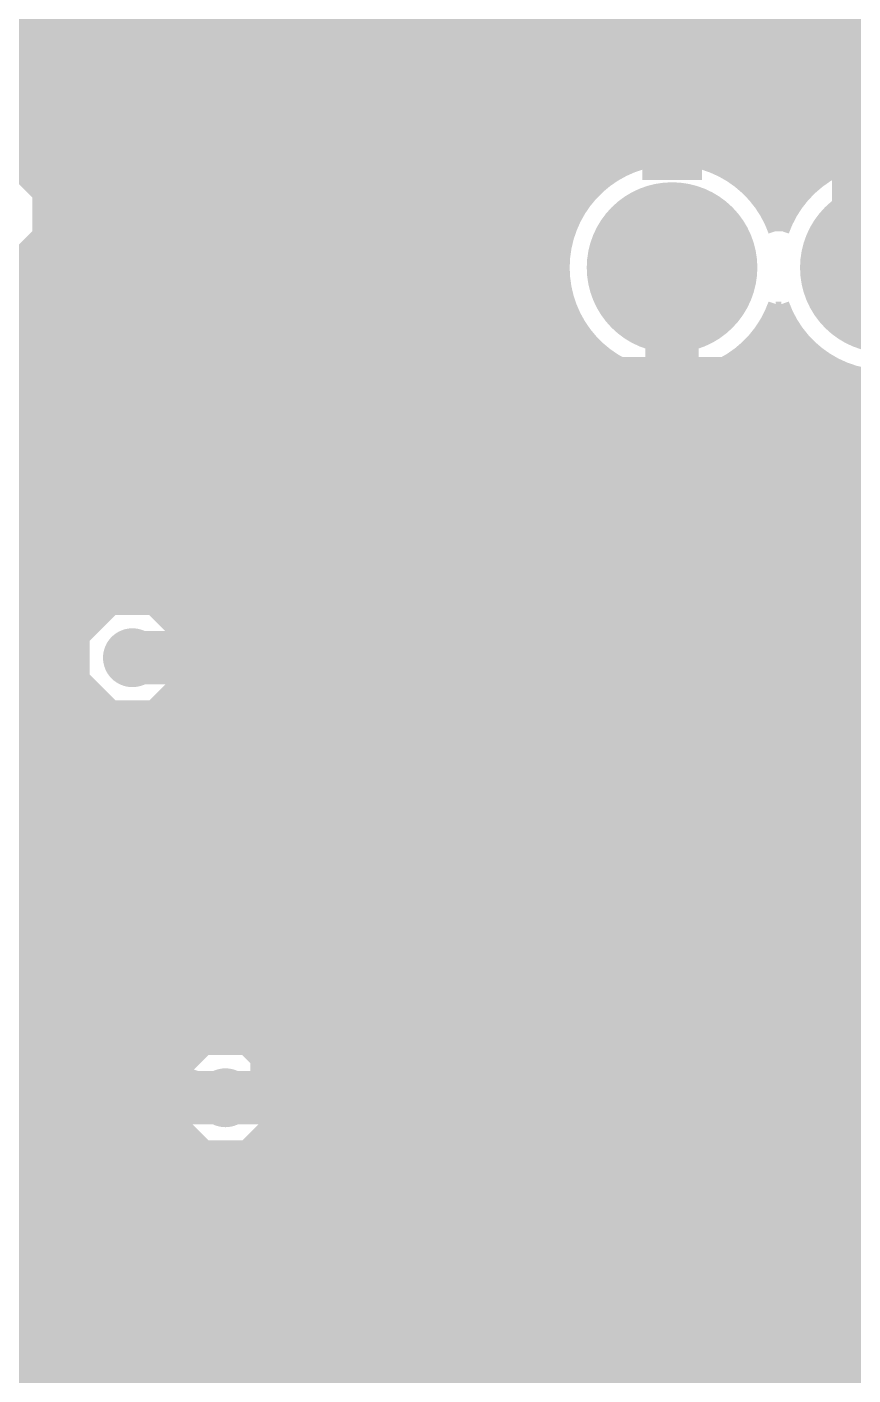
# Model space of a CAD drawing. Extents: x -5 to 208, y -5 to 206.
# Drawn here: x 51.37 to 61.21, y 42.05 to 58.11 of the extents above; entities that cross this region are included whole.
import ezdxf

# ---------------------------------------------------------------- set-up
doc = ezdxf.new("R2010")
doc.units = 0
doc.header["$MEASUREMENT"] = 0
doc.layers.get('0').update_dxf_attribs({"linetype": 'CONTINUOUS'})
for name, color, linetype in [('22-301-0_BOT', 7, 'CONTINUOUS'), ('22-301-0_DRD', 7, 'CONTINUOUS'), ('22-301-0_IN1', 1, 'CONTINUOUS'), ('22-301-0_IN2', 4, 'CONTINUOUS'), ('22-301-0_SMB', 3, 'CONTINUOUS'), ('22-301-0_SMT', 5, 'CONTINUOUS'), ('22-301-0_SST', 10, 'CONTINUOUS'), ('22-301-0_TOP', 14, 'CONTINUOUS'), ('THRUHOLE_TAP', 11, 'CONTINUOUS')]:
    doc.layers.add(name, color=color, linetype=linetype)

# ---------------------------------------------------------------- blocks, each defined once
blk = doc.blocks.new('ROUND_2')
at = {"const_width": 1.016}
blk.add_lwpolyline([(-0.508, 0, 1), (0.508, 0, 1)], format="xyb", close=True, dxfattribs=at)
blk = doc.blocks.new('ROUND_66')
at = {"const_width": 0.35052}
blk.add_lwpolyline([(-0.17526, 0, 1), (0.17526, 0, 1)], format="xyb", close=True, dxfattribs=at)
blk = doc.blocks.new('ROUND_69')
at = {"const_width": 0.35052}
blk.add_lwpolyline([(-0.17526, 0, 1), (0.17526, 0, 1)], format="xyb", close=True, dxfattribs=at)
blk = doc.blocks.new('RECTANGLE_4')
blk.add_solid([(0.63627, 0.51308), (0.63627, -0.51308), (-0.63627, 0.51308), (-0.63627, -0.51308)])
blk = doc.blocks.new('RECTANGLE_10')
blk.add_solid([(0.9017, 0.508), (0.9017, -0.508), (-0.9017, 0.508), (-0.9017, -0.508)])
blk = doc.blocks.new('SQUARE_17')
blk.add_solid([(0.99949, 0.99949), (0.99949, -0.99949), (-0.99949, 0.99949), (-0.99949, -0.99949)])
blk = doc.blocks.new('RECTANGLE_18')
blk.add_solid([(0.25019, 0.40005), (0.25019, -0.40005), (-0.25019, 0.40005), (-0.25019, -0.40005)])
blk = doc.blocks.new('RECTANGLE_19')
blk.add_solid([(1.3716, 1.0795), (1.3716, -1.0795), (-1.3716, 1.0795), (-1.3716, -1.0795)])
blk = doc.blocks.new('ROUND_74')
at = {"const_width": 0.10033}
blk.add_lwpolyline([(-0.050164, 0, 1), (0.050164, 0, 1)], format="xyb", close=True, dxfattribs=at)
blk = doc.blocks.new('ROUND_80')
at = {"const_width": 0.54991}
blk.add_lwpolyline([(-0.274954, 0, 1), (0.274954, 0, 1)], format="xyb", close=True, dxfattribs=at)

msp = doc.modelspace()

# ---------------------------------------------------------------- linework, layer by layer
at = {"layer": '22-301-0_BOT', "const_width": 0.254}
for points in [[(50.96002, 58.29554, 0.4142136), (51.59502, 57.66054)], [(51.78552, 55.88, 0.4142136), (50.927, 56.73852)], [(59.055, 56.769, 0.4142136), (57.531, 55.245)], [(60.325, 56.08574, 0.2516254), (59.055, 56.76807)], [(61.595, 56.769, 0.2516257), (60.32422, 56.08625)], [(50.927, 55.02148, 0.4142136), (51.78552, 55.88)], [(57.531, 55.245, 0.4142136), (59.055, 53.721)], [(59.055, 53.721, 0.251256), (60.3246, 54.40198)], [(60.325, 54.40172, 0.2512561), (61.595, 53.72053)], [(52.6288, 51.45532, 0.4142136), (51.77028, 50.5968)], [(52.85994, 51.4223, 0.0683584), (52.6288, 51.45405)], [(51.77028, 50.5968, 0.1114032), (51.85344, 50.22819)], [(53.73624, 44.49826, 0.2329482), (54.41696, 44.831)], [(54.41696, 44.831, 0.0997357), (54.737, 44.76652)], [(56.41848, 44.704, 0.4142136), (57.277, 43.84548)], [(57.277, 43.84548, 0.4142136), (58.13552, 44.704)], [(58.19648, 44.704, 0.4142136), (59.055, 43.84548)], [(58.19648, 44.704, 0.4142136), (59.055, 43.84548)], [(59.055, 43.84548, 0.4142136), (59.91352, 44.704)], [(59.055, 43.84548, 0.4142136), (59.91352, 44.704)], [(53.5051, 44.52874, 0.0683584), (53.73624, 44.49699)]]:
    msp.add_lwpolyline(points, format="xyb", dxfattribs=at)
at = {"layer": '22-301-0_BOT'}
for points, const_width in [([(51.308, 57.72912), (51.308, 56.64708)], 0.254), ([(75.3491, 57.658), (41.66362, 57.658)], 0.254), ([(51.5366, 57.66308), (51.5366, 56.48198)], 0.254), ([(71.59498, 57.66054), (51.59502, 57.66054)], 0.254), ([(51.7652, 57.66054), (51.7652, 56.06034)], 0.254), ([(51.9938, 57.66054), (51.9938, 51.17338)], 0.254), ([(52.2224, 57.66054), (52.2224, 51.35118)], 0.254), ([(52.451, 57.66054), (52.451, 51.435)], 0.254), ([(52.6796, 57.66054), (52.6796, 51.45278)], 0.254), ([(52.9082, 57.66054), (52.9082, 51.4223)], 0.254), ([(53.1368, 57.66054), (53.1368, 51.4223)], 0.254), ([(53.3654, 57.66054), (53.3654, 51.4223)], 0.254), ([(53.594, 57.66054), (53.594, 51.4223)], 0.254), ([(53.8226, 57.66054), (53.8226, 51.4223)], 0.254), ([(54.0512, 57.66054), (54.0512, 51.4223)], 0.254), ([(54.2798, 57.66054), (54.2798, 51.4223)], 0.254), ([(54.5084, 57.66054), (54.5084, 51.4223)], 0.254), ([(54.737, 57.66054), (54.737, 51.4223)], 0.254), ([(54.9656, 57.66054), (54.9656, 51.4223)], 0.254), ([(55.1942, 57.66054), (55.1942, 51.4223)], 0.254), ([(55.4228, 57.66054), (55.4228, 51.4223)], 0.254), ([(55.6514, 57.66054), (55.6514, 51.4223)], 0.254), ([(55.88, 57.66054), (55.88, 51.4223)], 0.254), ([(56.1086, 57.66054), (56.1086, 51.4223)], 0.254), ([(56.3372, 57.66054), (56.3372, 51.4223)], 0.254), ([(56.5658, 57.66054), (56.5658, 51.4223)], 0.254), ([(56.7944, 57.66054), (56.7944, 51.4223)], 0.254), ([(57.023, 57.66054), (57.023, 51.4223)], 0.254), ([(57.2516, 57.66054), (57.2516, 51.4223)], 0.254), ([(57.4802, 57.66054), (57.4802, 51.4223)], 0.254), ([(57.7088, 57.66054), (57.7088, 55.95874)], 0.254), ([(57.9374, 57.66054), (57.9374, 56.28132)], 0.254), ([(58.166, 57.66054), (58.166, 56.48198)], 0.254), ([(58.3946, 57.66054), (58.3946, 56.61914)], 0.254), ([(58.6232, 57.66054), (58.6232, 56.7055)], 0.254), ([(58.8518, 57.66054), (58.8518, 56.75376)], 0.254), ([(59.0804, 57.66054), (59.0804, 56.769)], 0.254), ([(59.309, 57.66054), (59.309, 56.74614)], 0.254), ([(59.5376, 57.66054), (59.5376, 56.69026)], 0.254), ([(59.7662, 57.66054), (59.7662, 56.5912)], 0.254), ([(59.9948, 57.66054), (59.9948, 56.44388)], 0.254), ([(60.2234, 57.66054), (60.2234, 56.2229)], 0.254), ([(60.452, 57.66054), (60.452, 56.25338)], 0.254), ([(60.6806, 57.66054), (60.6806, 56.4642)], 0.254), ([(60.9092, 57.66054), (60.9092, 56.60644)], 0.254), ([(61.1378, 57.66054), (61.1378, 56.69788)], 0.254), ([(95.631, 57.4294), (43.0911, 57.4294)], 0.254), ([(95.631, 57.2008), (43.28668, 57.2008)], 0.254), ([(95.631, 56.9722), (43.37812, 56.9722)], 0.254), ([(58.77814, 56.7436), (43.40098, 56.7436)], 0.254), ([(61.31814, 56.7436), (59.33186, 56.7436)], 0.254), ([(58.21172, 56.515), (51.50358, 56.515)], 0.254), ([(60.75172, 56.515), (59.89574, 56.515)], 0.254), ([(57.94248, 56.2864), (51.68138, 56.2864)], 0.254), ([(60.48248, 56.2864), (60.16752, 56.2864)], 0.254), ([(57.76468, 56.0578), (51.7652, 56.0578)], 0.254), ([(57.64784, 55.8292), (51.78298, 55.8292)], 0.254), ([(51.7652, 55.69712), (51.7652, 50.2285)], 0.254), ([(57.57164, 55.6006), (51.73726, 55.6006)], 0.254), ([(57.53608, 55.372), (51.61788, 55.372)], 0.254), ([(57.53354, 55.1434), (51.36642, 55.1434)], 0.254), ([(51.5366, 55.27548), (51.5366, 50.2285)], 0.254), ([(51.308, 55.11038), (51.308, 50.2285)], 0.254), ([(57.56656, 54.9148), (24.14524, 54.9148)], 0.254), ([(57.63768, 54.6862), (23.93696, 54.6862)], 0.254), ([(57.7088, 54.53126), (57.7088, 51.4223)], 0.254), ([(57.74944, 54.4576), (23.6093, 54.4576)], 0.254), ([(57.91962, 54.229), (-3.556, 54.229)], 0.254), ([(57.9374, 54.20868), (57.9374, 51.4223)], 0.254), ([(60.45962, 54.229), (60.19038, 54.229)], 0.254), ([(60.2234, 54.2671), (60.2234, 51.4223)], 0.254), ([(60.452, 54.23662), (60.452, 51.4223)], 0.254), ([(58.17616, 54.0004), (-3.556, 54.0004)], 0.254), ([(58.166, 54.00548), (58.166, 51.4223)], 0.254), ([(60.71616, 54.0004), (59.93384, 54.0004)], 0.254), ([(59.9948, 54.04358), (59.9948, 51.4223)], 0.254), ([(60.6806, 54.0258), (60.6806, 51.4223)], 0.254), ([(58.3946, 53.87086), (58.3946, 51.4223)], 0.254), ([(59.7662, 53.89626), (59.7662, 51.4223)], 0.254), ([(60.9092, 53.88356), (60.9092, 51.4223)], 0.254), ([(58.66384, 53.7718), (-3.556, 53.7718)], 0.254), ([(58.6232, 53.78196), (58.6232, 51.4223)], 0.254), ([(58.8518, 53.7337), (58.8518, 51.4223)], 0.254), ([(59.0804, 53.721), (59.0804, 51.4223)], 0.254), ([(59.309, 53.74132), (59.309, 51.4223)], 0.254), ([(61.20384, 53.7718), (59.44362, 53.7718)], 0.254), ([(59.5376, 53.79974), (59.5376, 51.4223)], 0.254), ([(61.1378, 53.78958), (61.1378, 51.4223)], 0.254), ([(95.631, 53.5432), (5.46862, 53.5432)], 0.254), ([(95.631, 53.3146), (5.95884, 53.3146)], 0.254), ([(95.631, 53.086), (6.21538, 53.086)], 0.254), ([(95.631, 52.8574), (6.38556, 52.8574)], 0.254), ([(95.631, 52.6288), (6.49732, 52.6288)], 0.254), ([(95.631, 52.4002), (44.42206, 52.4002)], 0.254), ([(95.631, 52.1716), (44.65066, 52.1716)], 0.254), ([(95.631, 51.943), (44.75988, 51.943)], 0.254), ([(95.631, 51.7144), (44.79798, 51.7144)], 0.254), ([(82.66938, 51.4858), (44.77512, 51.4858)], 0.254), ([(82.59318, 51.4223), (52.85994, 51.4223)], 0.254), ([(52.08016, 51.2572), (44.68368, 51.2572)], 0.254), ([(51.88712, 51.0286), (44.4881, 51.0286)], 0.254), ([(83.185, 50.8), (82.9818, 50.5968), (52.6288, 50.5968)], 0.635), ([(51.79568, 50.8), (5.92074, 50.8)], 0.254), ([(51.77028, 50.5714), (5.35686, 50.5714)], 0.254), ([(51.80838, 50.3428), (-3.556, 50.3428)], 0.254), ([(51.8541, 50.2285), (50.14214, 50.2285)], 0.254), ([(64.65316, 49.7713), (55.66156, 49.7713)], 0.254), ([(55.66156, 49.7713), (56.60136, 48.8315)], 0.254), ([(55.88, 49.7713), (55.88, 49.55286)], 0.254), ([(56.1086, 49.7713), (56.1086, 49.32426)], 0.254), ([(56.3372, 49.7713), (56.3372, 49.09566)], 0.254), ([(56.5658, 49.7713), (56.5658, 48.86706)], 0.254), ([(56.7944, 49.7713), (56.7944, 48.8315)], 0.254), ([(57.023, 49.7713), (57.023, 48.8315)], 0.254), ([(57.2516, 49.7713), (57.2516, 48.8315)], 0.254), ([(57.4802, 49.7713), (57.4802, 48.8315)], 0.254), ([(57.7088, 49.7713), (57.7088, 48.8315)], 0.254), ([(57.9374, 49.7713), (57.9374, 48.8315)], 0.254), ([(58.166, 49.7713), (58.166, 48.8315)], 0.254), ([(58.3946, 49.7713), (58.3946, 48.8315)], 0.254), ([(58.6232, 49.7713), (58.6232, 48.8315)], 0.254), ([(58.8518, 49.7713), (58.8518, 48.8315)], 0.254), ([(59.0804, 49.7713), (59.0804, 48.8315)], 0.254), ([(59.309, 49.7713), (59.309, 48.8315)], 0.254), ([(59.5376, 49.7713), (59.5376, 48.8315)], 0.254), ([(59.7662, 49.7713), (59.7662, 48.8315)], 0.254), ([(59.9948, 49.7713), (59.9948, 48.8315)], 0.254), ([(60.2234, 49.7713), (60.2234, 48.8315)], 0.254), ([(60.452, 49.7713), (60.452, 48.8315)], 0.254), ([(60.6806, 49.7713), (60.6806, 48.8315)], 0.254), ([(60.9092, 49.7713), (60.9092, 48.8315)], 0.254), ([(61.1378, 49.7713), (61.1378, 48.8315)], 0.254), ([(49.911, 49.403), (54.864, 49.403), (56.261, 48.006), (63.754, 48.006)], 0.635), ([(64.64808, 49.657), (55.77586, 49.657)], 0.254), ([(64.68618, 49.4284), (56.00446, 49.4284)], 0.254), ([(64.79794, 49.1998), (56.23306, 49.1998)], 0.254), ([(22.86, 48.895), (25.527, 48.895), (31.6992, 42.7228), (65.0748, 42.7228)], 0.635), ([(65.02654, 48.9712), (56.46166, 48.9712)], 0.254), ([(63.52032, 48.8315), (56.60136, 48.8315)], 0.254), ([(47.3964, 48.006), (54.356, 48.006), (55.626, 46.736), (71.882, 46.736)], 0.635), ([(82.296, 45.085), (70.3326, 45.085), (63.5, 45.085), (62.992, 45.593), (54.737, 45.593), (53.721, 46.609), (30.734, 46.609), (30.353, 46.99)], 0.635), ([(46.33976, 45.35424), (53.73624, 45.35424)], 0.635), ([(54.2798, 44.6913), (54.2798, 37.05606)], 0.254), ([(54.5084, 44.80052), (54.5084, 36.7411)], 0.254), ([(56.42102, 44.7675), (54.737, 44.7675)], 0.254), ([(54.737, 44.7675), (54.737, 34.798)], 0.254), ([(54.9656, 44.7675), (54.9656, 34.798)], 0.254), ([(55.1942, 44.7675), (55.1942, 34.798)], 0.254), ([(55.4228, 44.7675), (55.4228, 34.798)], 0.254), ([(55.6514, 44.7675), (55.6514, 34.798)], 0.254), ([(55.88, 44.7675), (55.88, 34.798)], 0.254), ([(56.1086, 44.7675), (56.1086, 34.798)], 0.254), ([(56.3372, 44.7675), (56.3372, 34.798)], 0.254), ([(56.42102, 44.7675), (56.41867, 44.704)], 0.254), ([(58.19902, 44.7675), (58.13298, 44.7675)], 0.254), ([(58.13552, 44.704), (58.13317, 44.76751)], 0.254), ([(58.166, 44.7675), (58.166, 34.798)], 0.254), ([(58.19902, 44.7675), (58.19667, 44.704)], 0.254), ([(58.19902, 44.7675), (58.19667, 44.704)], 0.254), ([(61.37402, 44.7675), (59.91098, 44.7675)], 0.254), ([(59.91352, 44.704), (59.91117, 44.76751)], 0.254), ([(59.91352, 44.704), (59.91117, 44.76751)], 0.254), ([(59.9948, 44.7675), (59.9948, 34.798)], 0.254), ([(60.2234, 44.7675), (60.2234, 34.798)], 0.254), ([(60.452, 44.7675), (60.452, 34.798)], 0.254), ([(60.6806, 44.7675), (60.6806, 34.798)], 0.254), ([(60.9092, 44.7675), (60.9092, 34.798)], 0.254), ([(61.1378, 44.7675), (61.1378, 34.798)], 0.254), ([(53.5051, 44.52874), (50.2285, 44.52874)], 0.254), ([(51.308, 44.52874), (51.308, 34.798)], 0.254), ([(51.5366, 44.52874), (51.5366, 34.798)], 0.254), ([(51.7652, 44.52874), (51.7652, 34.798)], 0.254), ([(51.9938, 44.52874), (51.9938, 34.798)], 0.254), ([(52.2224, 44.52874), (52.2224, 34.798)], 0.254), ([(52.451, 44.52874), (52.451, 34.798)], 0.254), ([(52.6796, 44.52874), (52.6796, 37.3761)], 0.254), ([(52.9082, 44.52874), (52.9082, 37.57168)], 0.254), ([(53.1368, 44.52874), (53.1368, 37.66312)], 0.254), ([(53.3654, 44.52874), (53.3654, 37.68598)], 0.254), ([(54.0512, 44.55668), (54.0512, 37.31006)], 0.254), ([(56.42356, 44.6278), (54.1909, 44.6278)], 0.254), ([(58.20156, 44.6278), (58.13044, 44.6278)], 0.254), ([(61.37656, 44.6278), (59.90844, 44.6278)], 0.254), ([(56.47436, 44.3992), (50.34788, 44.3992)], 0.254), ([(53.594, 44.50842), (53.594, 37.64788)], 0.254), ([(53.8226, 44.5008), (53.8226, 37.53866)], 0.254), ([(58.25236, 44.3992), (58.0771, 44.3992)], 0.254), ([(61.42736, 44.3992), (59.8551, 44.3992)], 0.254), ([(56.5658, 44.22394), (56.5658, 34.798)], 0.254), ([(59.7662, 44.22394), (59.7662, 34.798)], 0.254), ([(56.6039, 44.1706), (50.46726, 44.1706)], 0.254), ([(57.9374, 44.15536), (57.9374, 34.798)], 0.254), ([(58.3819, 44.1706), (57.94756, 44.1706)], 0.254), ([(58.3946, 44.15536), (58.3946, 34.798)], 0.254), ([(61.5569, 44.1706), (59.72556, 44.1706)], 0.254), ([(56.8833, 43.942), (50.51298, 43.942)], 0.254), ([(56.7944, 43.99534), (56.7944, 34.798)], 0.254), ([(57.023, 43.88358), (57.023, 34.798)], 0.254), ([(58.6613, 43.942), (57.6707, 43.942)], 0.254), ([(57.7088, 43.96232), (57.7088, 34.798)], 0.254), ([(58.6232, 43.96232), (58.6232, 34.798)], 0.254), ([(59.309, 43.88358), (59.309, 34.798)], 0.254), ([(61.8363, 43.942), (59.4487, 43.942)], 0.254), ([(59.5376, 43.99534), (59.5376, 34.798)], 0.254), ([(57.2516, 43.84548), (57.2516, 34.798)], 0.254), ([(57.4802, 43.87088), (57.4802, 34.798)], 0.254), ([(58.8518, 43.87088), (58.8518, 34.798)], 0.254), ([(59.0804, 43.84548), (59.0804, 34.798)], 0.254), ([(72.97674, 43.7134), (50.4952, 43.7134)], 0.254), ([(72.93102, 43.4848), (50.41138, 43.4848)], 0.254), ([(72.9488, 43.2562), (50.23358, 43.2562)], 0.254), ([(73.03008, 43.0276), (-3.556, 43.0276)], 0.254), ([(73.21042, 42.799), (-3.556, 42.799)], 0.254), ([(95.631, 42.5704), (-3.556, 42.5704)], 0.254), ([(95.631, 42.3418), (-3.556, 42.3418)], 0.254), ([(64.28994, 42.1132), (-3.556, 42.1132)], 0.254)]:
    msp.add_lwpolyline(points, dxfattribs=dict(at, const_width=const_width))
at = {"layer": '22-301-0_DRD', "const_width": 0.254}
for points in [[(51.562, 56.134), (51.181, 56.515)], [(51.562, 55.626), (51.562, 56.134)], [(58.42, 55.88), (58.42, 54.61)], [(59.69, 55.88), (58.42, 55.88)], [(59.69, 55.88), (58.42, 54.61)], [(59.69, 54.61), (58.42, 55.88)], [(59.69, 54.61), (59.69, 55.88)], [(60.96, 55.88), (60.96, 54.61)], [(62.23, 55.88), (60.96, 55.88)], [(62.23, 55.88), (60.96, 54.61)], [(62.23, 54.61), (60.96, 55.88)], [(51.181, 55.245), (51.562, 55.626)], [(58.42, 54.61), (59.69, 54.61)], [(60.96, 54.61), (62.23, 54.61)], [(52.3748, 51.2318), (51.9938, 50.8508)], [(52.8828, 51.2318), (52.3748, 51.2318)], [(53.2638, 50.8508), (52.8828, 51.2318)], [(51.9938, 50.8508), (51.9938, 50.3428)], [(53.2638, 50.3428), (53.2638, 50.8508)], [(51.9938, 50.3428), (52.3748, 49.9618)], [(52.8828, 49.9618), (53.2638, 50.3428)], [(52.3748, 49.9618), (52.8828, 49.9618)], [(53.48224, 45.98924), (53.10124, 45.60824)], [(53.99024, 45.98924), (53.48224, 45.98924)], [(54.37124, 45.60824), (53.99024, 45.98924)], [(53.10124, 45.60824), (53.10124, 45.10024)], [(54.37124, 45.10024), (54.37124, 45.60824)], [(57.023, 45.339), (56.642, 44.958)], [(57.023, 45.339), (56.642, 44.958)], [(57.531, 45.339), (57.023, 45.339)], [(57.531, 45.339), (57.023, 45.339)], [(57.912, 44.958), (57.531, 45.339)], [(57.912, 44.958), (57.531, 45.339)], [(58.801, 45.339), (58.42, 44.958)], [(58.801, 45.339), (58.42, 44.958)], [(59.309, 45.339), (58.801, 45.339)], [(59.309, 45.339), (58.801, 45.339)], [(59.69, 44.958), (59.309, 45.339)], [(59.69, 44.958), (59.309, 45.339)], [(53.10124, 45.10024), (53.48224, 44.71924)], [(53.99024, 44.71924), (54.37124, 45.10024)], [(56.642, 44.958), (56.642, 44.45)], [(56.642, 44.958), (56.642, 44.45)], [(57.912, 44.45), (57.912, 44.958)], [(57.912, 44.45), (57.912, 44.958)], [(58.42, 44.958), (58.42, 44.45)], [(58.42, 44.958), (58.42, 44.45)], [(59.69, 44.45), (59.69, 44.958)], [(59.69, 44.45), (59.69, 44.958)], [(53.48224, 44.71924), (53.99024, 44.71924)], [(56.642, 44.45), (57.023, 44.069)], [(56.642, 44.45), (57.023, 44.069)], [(57.531, 44.069), (57.912, 44.45)], [(57.531, 44.069), (57.912, 44.45)], [(58.42, 44.45), (58.801, 44.069)], [(58.42, 44.45), (58.801, 44.069)], [(59.309, 44.069), (59.69, 44.45)], [(59.309, 44.069), (59.69, 44.45)], [(57.023, 44.069), (57.531, 44.069)], [(57.023, 44.069), (57.531, 44.069)], [(58.801, 44.069), (59.309, 44.069)], [(58.801, 44.069), (59.309, 44.069)]]:
    msp.add_lwpolyline(points, dxfattribs=at)
at = {"layer": '22-301-0_IN1', "const_width": 0.254}
for points in [[(51.7398, 111.8108), (51.7398, 42.672)], [(55.626, 111.8108), (55.626, 42.672)], [(55.8546, 111.8108), (55.8546, 42.672)], [(56.0832, 111.8108), (56.0832, 42.672)], [(56.3118, 97.282), (56.3118, 42.672)], [(56.5404, 97.02292), (56.5404, 42.672)], [(56.769, 96.8883), (56.769, 42.672)], [(56.9976, 96.82226), (56.9976, 42.672)], [(57.2262, 96.8121), (57.2262, 42.672)], [(51.9684, 83.41614), (51.9684, 50.75682)], [(52.197, 82.96148), (52.197, 51.12258)], [(52.4256, 82.72018), (52.4256, 51.2445)], [(52.6542, 82.56524), (52.6542, 51.27498)], [(52.8828, 82.46364), (52.8828, 51.22672)], [(53.1114, 82.40776), (53.1114, 51.07432)], [(53.34, 82.38998), (53.34, 45.90542)], [(53.5686, 82.40776), (53.5686, 46.0121)], [(51.5112, 74.32294), (51.5112, 56.22798)], [(51.2826, 74.06132), (51.2826, 56.45912)], [(59.5122, 72.31888), (59.5122, 56.50992)], [(59.7408, 72.10298), (59.7408, 56.40324)], [(59.9694, 71.93026), (59.9694, 56.23306)], [(60.198, 71.78802), (60.198, 55.9562)], [(60.4266, 71.67372), (60.4266, 55.91302)], [(60.6552, 71.58228), (60.6552, 56.20766)], [(60.8838, 71.5137), (60.8838, 56.388)], [(61.1124, 71.46544), (61.1124, 56.5023)], [(57.4548, 60.79236), (57.4548, 42.672)], [(59.2836, 60.49772), (59.2836, 56.57088)], [(53.7972, 60.4139), (53.7972, 46.03242)], [(55.3974, 60.3758), (55.3974, 42.672)], [(57.6834, 60.31484), (57.6834, 42.672)], [(54.0258, 60.1726), (54.0258, 45.96892)], [(55.1688, 60.15482), (55.1688, 42.672)], [(57.912, 60.1218), (57.912, 55.9562)], [(59.055, 60.21324), (59.055, 56.5912)], [(54.2544, 60.0456), (54.2544, 45.7962)], [(54.483, 59.98718), (54.483, 42.672)], [(54.7116, 59.98464), (54.7116, 42.672)], [(54.9402, 60.03798), (54.9402, 42.672)], [(58.1406, 60.0202), (58.1406, 56.23306)], [(58.3692, 59.9821), (58.3692, 56.40324)], [(58.5978, 59.99734), (58.5978, 56.50992)], [(58.8264, 60.06846), (58.8264, 56.57088)], [(93.599, 58.0898), (32.004, 58.0898)], [(93.599, 57.8612), (32.004, 57.8612)], [(93.599, 57.6326), (32.004, 57.6326)], [(93.599, 57.404), (32.004, 57.404)], [(93.599, 57.1754), (32.004, 57.1754)], [(93.599, 56.9468), (32.004, 56.9468)], [(93.599, 56.7182), (32.004, 56.7182)], [(58.54192, 56.4896), (51.22672, 56.4896)], [(61.08192, 56.4896), (59.56808, 56.4896)], [(58.17108, 56.261), (51.49088, 56.261)], [(60.71108, 56.261), (59.93892, 56.261)], [(57.9628, 56.0324), (51.58994, 56.0324)], [(60.5028, 56.0324), (60.1472, 56.0324)], [(57.83072, 55.8038), (51.60264, 55.8038)], [(60.37072, 55.8038), (60.27928, 55.8038)], [(51.5112, 55.53202), (51.5112, 42.672)], [(57.74944, 55.5752), (51.53406, 55.5752)], [(51.2826, 55.30088), (51.2826, 42.672)], [(57.71134, 55.3466), (51.34864, 55.3466)], [(57.71388, 55.118), (32.004, 55.118)], [(57.75706, 54.8894), (32.004, 54.8894)], [(57.84088, 54.6608), (32.004, 54.6608)], [(60.38088, 54.6608), (60.26658, 54.6608)], [(57.912, 54.5338), (57.912, 42.672)], [(60.198, 54.5338), (60.198, 42.672)], [(60.4266, 54.57698), (60.4266, 42.672)], [(57.98058, 54.4322), (32.004, 54.4322)], [(60.52058, 54.4322), (60.12688, 54.4322)], [(58.20156, 54.2036), (32.004, 54.2036)], [(58.1406, 54.25694), (58.1406, 42.672)], [(60.74156, 54.2036), (59.90844, 54.2036)], [(59.9694, 54.25694), (59.9694, 42.672)], [(60.6552, 54.2798), (60.6552, 42.672)], [(58.3692, 54.08676), (58.3692, 42.672)], [(59.7408, 54.08676), (59.7408, 42.672)], [(60.8838, 54.102), (60.8838, 42.672)], [(58.60796, 53.975), (32.004, 53.975)], [(58.5978, 53.97754), (58.5978, 42.672)], [(58.8264, 53.91912), (58.8264, 42.672)], [(59.055, 53.8988), (59.055, 42.672)], [(59.2836, 53.91912), (59.2836, 42.672)], [(61.14796, 53.975), (59.50204, 53.975)], [(59.5122, 53.97754), (59.5122, 42.672)], [(61.1124, 53.9877), (61.1124, 42.672)], [(93.599, 53.7464), (32.004, 53.7464)], [(93.599, 53.5178), (32.004, 53.5178)], [(93.599, 53.2892), (32.004, 53.2892)], [(93.599, 53.0606), (32.004, 53.0606)], [(93.599, 52.832), (32.004, 52.832)], [(93.599, 52.6034), (32.004, 52.6034)], [(93.599, 52.3748), (32.004, 52.3748)], [(93.599, 52.1462), (32.004, 52.1462)], [(93.599, 51.9176), (32.004, 51.9176)], [(93.599, 51.689), (32.004, 51.689)], [(83.02244, 51.4604), (32.004, 51.4604)], [(52.38496, 51.2318), (32.004, 51.2318)], [(82.65922, 51.2318), (52.8701, 51.2318)], [(52.0827, 51.0032), (32.004, 51.0032)], [(82.53476, 51.0032), (53.17236, 51.0032)], [(51.97094, 50.7746), (32.004, 50.7746)], [(82.50428, 50.7746), (53.28412, 50.7746)], [(51.95062, 50.546), (32.004, 50.546)], [(82.55508, 50.546), (53.30698, 50.546)], [(52.00904, 50.3174), (32.004, 50.3174)], [(51.9684, 50.43424), (51.9684, 42.672)], [(81.28254, 50.3174), (53.24856, 50.3174)], [(52.17668, 50.0888), (32.004, 50.0888)], [(52.197, 50.07102), (52.197, 42.672)], [(81.02092, 50.0888), (53.08092, 50.0888)], [(53.1114, 50.11674), (53.1114, 45.62094)], [(67.03568, 49.8602), (50.41392, 49.8602)], [(52.4256, 49.94656), (52.4256, 42.672)], [(52.6542, 49.91608), (52.6542, 42.672)], [(52.8828, 49.96688), (52.8828, 42.672)], [(66.89852, 49.6316), (50.55108, 49.6316)], [(66.85788, 49.403), (50.59172, 49.403)], [(66.89852, 49.1744), (50.55108, 49.1744)], [(67.03568, 48.9458), (50.41392, 48.9458)], [(70.50532, 48.7172), (32.004, 48.7172)], [(63.27394, 48.4886), (47.87392, 48.4886)], [(63.12408, 48.26), (48.02632, 48.26)], [(63.07328, 48.0314), (48.07458, 48.0314)], [(63.10376, 47.8028), (48.0441, 47.8028)], [(63.22822, 47.5742), (47.92218, 47.5742)], [(63.59144, 47.3456), (47.55642, 47.3456)], [(71.31812, 47.117), (32.004, 47.117)], [(71.21906, 46.8884), (32.004, 46.8884)], [(71.20636, 46.6598), (32.004, 46.6598)], [(71.27494, 46.4312), (32.004, 46.4312)], [(71.46036, 46.2026), (32.004, 46.2026)], [(53.4543, 45.974), (46.61916, 45.974)], [(77.09408, 45.974), (54.01818, 45.974)], [(53.17998, 45.7454), (46.89602, 45.7454)], [(70.06336, 45.7454), (54.2925, 45.7454)], [(53.07584, 45.5168), (46.99762, 45.5168)], [(69.7611, 45.5168), (54.39664, 45.5168)], [(53.0606, 45.2882), (47.0154, 45.2882)], [(69.64934, 45.2882), (54.41442, 45.2882)], [(53.1241, 45.0596), (46.9519, 45.0596)], [(53.1114, 45.08754), (53.1114, 42.672)], [(69.62902, 45.0596), (54.34838, 45.0596)], [(54.2544, 44.91228), (54.2544, 42.672)], [(53.30444, 44.831), (46.77156, 44.831)], [(53.34, 44.80306), (53.34, 42.672)], [(53.5686, 44.69638), (53.5686, 42.672)], [(54.0258, 44.73956), (54.0258, 42.672)], [(69.68744, 44.831), (54.17058, 44.831)], [(69.85508, 44.6024), (32.004, 44.6024)], [(53.7972, 44.6786), (53.7972, 42.672)], [(93.599, 44.3738), (32.004, 44.3738)], [(93.599, 44.1452), (32.004, 44.1452)], [(93.599, 43.9166), (32.004, 43.9166)], [(93.599, 43.688), (32.004, 43.688)], [(93.599, 43.4594), (32.004, 43.4594)], [(64.62268, 43.2308), (32.004, 43.2308)], [(64.45504, 43.0022), (32.004, 43.0022)], [(64.39662, 42.7736), (32.004, 42.7736)], [(64.39662, 42.672), (32.004, 42.672)]]:
    msp.add_lwpolyline(points, dxfattribs=at)
for points in [[(59.055, 56.5912, 0.4142136), (57.7088, 55.245)], [(60.325, 55.69204, 0.3182175), (59.055, 56.5912)], [(61.595, 56.5912, 0.3182174), (60.325, 55.69204)], [(51.60772, 55.88, 0.4142136), (50.927, 56.56072)], [(50.927, 55.19928, 0.4142136), (51.60772, 55.88)], [(57.7088, 55.245, 0.4142136), (59.055, 53.8988)], [(59.055, 53.8988, 0.3182174), (60.325, 54.79796)], [(60.325, 54.79796, 0.3182175), (61.595, 53.8988)], [(52.6288, 51.27752, 0.4142136), (51.94808, 50.5968)], [(53.30952, 50.5968, 0.4142136), (52.6288, 51.27752)], [(51.94808, 50.5968, 0.4142136), (52.6288, 49.91608)], [(52.6288, 49.91608, 0.4142136), (53.30952, 50.5968)], [(53.73624, 46.03496, 0.4142136), (53.05552, 45.35424)], [(54.41696, 45.35424, 0.4142136), (53.73624, 46.03496)], [(53.05806, 45.35424, 0.4142136), (53.73624, 44.67606)], [(53.73624, 44.67606, 0.4142136), (54.41442, 45.35424)]]:
    msp.add_lwpolyline(points, format="xyb", dxfattribs=at)
at = {"layer": '22-301-0_IN2', "const_width": 0.254}
for points in [[(51.7398, 112.141), (51.7398, 42.799)], [(55.626, 112.141), (55.626, 42.799)], [(55.8546, 112.141), (55.8546, 42.799)], [(56.0832, 112.141), (56.0832, 42.799)], [(56.3118, 97.282), (56.3118, 42.799)], [(56.5404, 97.02292), (56.5404, 42.799)], [(56.769, 96.8883), (56.769, 42.799)], [(56.9976, 96.82226), (56.9976, 42.799)], [(57.2262, 96.8121), (57.2262, 42.799)], [(51.9684, 83.41614), (51.9684, 50.75682)], [(52.197, 82.96148), (52.197, 51.12258)], [(52.4256, 82.72018), (52.4256, 51.2445)], [(52.6542, 82.56524), (52.6542, 51.27498)], [(52.8828, 82.46364), (52.8828, 51.22672)], [(53.1114, 82.40776), (53.1114, 51.07432)], [(53.34, 82.38998), (53.34, 45.90542)], [(53.5686, 82.40776), (53.5686, 46.0121)], [(51.5112, 74.32294), (51.5112, 56.22798)], [(51.2826, 74.06132), (51.2826, 56.45912)], [(59.5122, 72.31888), (59.5122, 56.50992)], [(59.7408, 72.10298), (59.7408, 56.40324)], [(59.9694, 71.93026), (59.9694, 56.23306)], [(60.198, 71.78802), (60.198, 55.9562)], [(60.4266, 71.67372), (60.4266, 55.91302)], [(60.6552, 71.58228), (60.6552, 56.20766)], [(60.8838, 71.5137), (60.8838, 56.388)], [(61.1124, 71.46544), (61.1124, 56.5023)], [(57.4548, 60.79236), (57.4548, 42.799)], [(59.2836, 60.49772), (59.2836, 56.57088)], [(53.7972, 60.4139), (53.7972, 46.03242)], [(55.3974, 60.3758), (55.3974, 42.799)], [(57.6834, 60.31484), (57.6834, 42.799)], [(54.0258, 60.1726), (54.0258, 45.96892)], [(55.1688, 60.15482), (55.1688, 42.799)], [(57.912, 60.1218), (57.912, 55.9562)], [(59.055, 60.21324), (59.055, 56.5912)], [(54.2544, 60.0456), (54.2544, 45.7962)], [(54.483, 59.98718), (54.483, 42.799)], [(54.7116, 59.98464), (54.7116, 42.799)], [(54.9402, 60.03798), (54.9402, 42.799)], [(58.1406, 60.0202), (58.1406, 56.23306)], [(58.3692, 59.9821), (58.3692, 56.40324)], [(58.5978, 59.99734), (58.5978, 56.50992)], [(58.8264, 60.06846), (58.8264, 56.57088)], [(93.599, 58.1406), (32.004, 58.1406)], [(93.599, 57.912), (32.004, 57.912)], [(93.599, 57.6834), (32.004, 57.6834)], [(93.599, 57.4548), (32.004, 57.4548)], [(93.599, 57.2262), (32.004, 57.2262)], [(93.599, 56.9976), (32.004, 56.9976)], [(93.599, 56.769), (32.004, 56.769)], [(58.68924, 56.5404), (51.08702, 56.5404)], [(61.22924, 56.5404), (59.42076, 56.5404)], [(58.23458, 56.3118), (51.45278, 56.3118)], [(60.77458, 56.3118), (59.87542, 56.3118)], [(58.0009, 56.0832), (51.5747, 56.0832)], [(60.5409, 56.0832), (60.1091, 56.0832)], [(57.85358, 55.8546), (51.60518, 55.8546)], [(60.39358, 55.8546), (60.25388, 55.8546)], [(57.76468, 55.626), (51.55692, 55.626)], [(51.5112, 55.53202), (51.5112, 42.799)], [(51.2826, 55.30088), (51.2826, 42.799)], [(57.71642, 55.3974), (51.40452, 55.3974)], [(57.71134, 55.1688), (32.004, 55.1688)], [(57.74436, 54.9402), (32.004, 54.9402)], [(57.81802, 54.7116), (32.004, 54.7116)], [(60.35802, 54.7116), (60.28944, 54.7116)], [(57.94502, 54.483), (32.004, 54.483)], [(57.912, 54.5338), (57.912, 42.799)], [(60.48502, 54.483), (60.16498, 54.483)], [(60.198, 54.5338), (60.198, 42.799)], [(60.4266, 54.57698), (60.4266, 42.799)], [(58.14314, 54.2544), (32.004, 54.2544)], [(58.1406, 54.25694), (58.1406, 42.799)], [(60.68314, 54.2544), (59.96686, 54.2544)], [(59.9694, 54.25694), (59.9694, 42.799)], [(60.6552, 54.2798), (60.6552, 42.799)], [(58.4835, 54.0258), (32.004, 54.0258)], [(58.3692, 54.08676), (58.3692, 42.799)], [(61.0235, 54.0258), (59.6265, 54.0258)], [(59.7408, 54.08676), (59.7408, 42.799)], [(60.8838, 54.102), (60.8838, 42.799)], [(58.5978, 53.97754), (58.5978, 42.799)], [(58.8264, 53.91912), (58.8264, 42.799)], [(59.055, 53.8988), (59.055, 42.799)], [(59.2836, 53.91912), (59.2836, 42.799)], [(59.5122, 53.97754), (59.5122, 42.799)], [(61.1124, 53.9877), (61.1124, 42.799)], [(93.599, 53.7972), (32.004, 53.7972)], [(93.599, 53.5686), (32.004, 53.5686)], [(93.599, 53.34), (32.004, 53.34)], [(93.599, 53.1114), (32.004, 53.1114)], [(93.599, 52.8828), (32.004, 52.8828)], [(93.599, 52.6542), (32.004, 52.6542)], [(93.599, 52.4256), (32.004, 52.4256)], [(93.599, 52.197), (32.004, 52.197)], [(93.599, 51.9684), (32.004, 51.9684)], [(93.599, 51.7398), (32.004, 51.7398)], [(93.599, 51.5112), (32.004, 51.5112)], [(82.70494, 51.2826), (32.004, 51.2826)], [(52.12588, 51.054), (32.004, 51.054)], [(82.55508, 51.054), (53.13172, 51.054)], [(51.98872, 50.8254), (32.004, 50.8254)], [(82.50428, 50.8254), (53.26888, 50.8254)], [(51.94808, 50.5968), (32.004, 50.5968)], [(82.53476, 50.5968), (53.30952, 50.5968)], [(51.98872, 50.3682), (32.004, 50.3682)], [(51.9684, 50.43424), (51.9684, 42.799)], [(81.42224, 50.3682), (53.26888, 50.3682)], [(52.12588, 50.1396), (32.004, 50.1396)], [(52.197, 50.07102), (52.197, 42.799)], [(53.1114, 50.11674), (53.1114, 45.62094)], [(81.05902, 50.1396), (53.13172, 50.1396)], [(67.08648, 49.911), (50.36312, 49.911)], [(52.4256, 49.94656), (52.4256, 42.799)], [(52.6542, 49.91608), (52.6542, 42.799)], [(52.8828, 49.96688), (52.8828, 42.799)], [(66.91884, 49.6824), (50.53076, 49.6824)], [(66.86042, 49.4538), (50.58918, 49.4538)], [(66.88074, 49.2252), (50.56632, 49.2252)], [(66.9925, 48.9966), (50.45456, 48.9966)], [(67.29476, 48.768), (50.1523, 48.768)], [(63.33236, 48.5394), (47.81804, 48.5394)], [(63.14694, 48.3108), (48.00346, 48.3108)], [(63.07836, 48.0822), (48.07204, 48.0822)], [(63.09106, 47.8536), (48.05934, 47.8536)], [(63.19012, 47.625), (47.96028, 47.625)], [(63.45174, 47.3964), (47.69612, 47.3964)], [(71.35622, 47.1678), (32.004, 47.1678)], [(71.23176, 46.9392), (32.004, 46.9392)], [(71.20128, 46.7106), (32.004, 46.7106)], [(71.25208, 46.482), (32.004, 46.482)], [(71.40194, 46.2534), (32.004, 46.2534)], [(53.6194, 46.0248), (46.4566, 46.0248)], [(77.07376, 46.0248), (53.85308, 46.0248)], [(53.21808, 45.7962), (46.85538, 45.7962)], [(77.19822, 45.7962), (54.2544, 45.7962)], [(53.09108, 45.5676), (46.98492, 45.5676)], [(69.80428, 45.5676), (54.3814, 45.5676)], [(53.05806, 45.339), (47.01794, 45.339)], [(69.66712, 45.339), (54.41696, 45.339)], [(53.10124, 45.1104), (46.97222, 45.1104)], [(53.1114, 45.08754), (53.1114, 42.799)], [(69.62648, 45.1104), (54.37124, 45.1104)], [(53.24856, 44.8818), (46.82744, 44.8818)], [(69.66712, 44.8818), (54.22392, 44.8818)], [(54.2544, 44.91228), (54.2544, 42.799)], [(53.34, 44.80306), (53.34, 42.799)], [(53.5686, 44.69638), (53.5686, 42.799)], [(54.0258, 44.73956), (54.0258, 42.799)], [(69.80428, 44.6532), (32.004, 44.6532)], [(53.7972, 44.6786), (53.7972, 42.799)], [(82.13344, 44.4246), (32.004, 44.4246)], [(93.599, 44.196), (32.004, 44.196)], [(93.599, 43.9674), (32.004, 43.9674)], [(93.599, 43.7388), (32.004, 43.7388)], [(93.599, 43.5102), (32.004, 43.5102)], [(64.68618, 43.2816), (32.004, 43.2816)], [(64.48044, 43.053), (32.004, 43.053)], [(64.4017, 42.8244), (32.004, 42.8244)], [(64.39916, 42.799), (32.004, 42.799)]]:
    msp.add_lwpolyline(points, dxfattribs=at)
for points in [[(59.055, 56.5912, 0.4142136), (57.7088, 55.245)], [(60.325, 55.69204, 0.3182175), (59.055, 56.5912)], [(61.595, 56.5912, 0.3182174), (60.325, 55.69204)], [(51.60772, 55.88, 0.4142136), (50.927, 56.56072)], [(50.927, 55.19928, 0.4142136), (51.60772, 55.88)], [(57.7088, 55.245, 0.4142136), (59.055, 53.8988)], [(59.055, 53.8988, 0.3182174), (60.325, 54.79796)], [(60.325, 54.79796, 0.3182175), (61.595, 53.8988)], [(52.6288, 51.27752, 0.4142136), (51.94808, 50.5968)], [(53.30952, 50.5968, 0.4142136), (52.6288, 51.27752)], [(51.94808, 50.5968, 0.4142136), (52.6288, 49.91608)], [(52.6288, 49.91608, 0.4142136), (53.30952, 50.5968)], [(53.73624, 46.03496, 0.4142136), (53.05552, 45.35424)], [(54.41696, 45.35424, 0.4142136), (53.73624, 46.03496)], [(53.05806, 45.35424, 0.4142136), (53.73624, 44.67606)], [(53.73624, 44.67606, 0.4142136), (54.41442, 45.35424)]]:
    msp.add_lwpolyline(points, format="xyb", dxfattribs=at)
at = {"layer": '22-301-0_SST'}
for points, const_width in [([(58.801, 60.325), (58.801, 56.388), (59.309, 56.388), (59.309, 60.325)], 0.2032), ([(56.99506, 57.46496), (56.99506, 57.10936), (57.1627, 56.98998), (57.33288, 56.98998), (57.50306, 57.10936), (57.50306, 57.46496), (56.48706, 57.46496)], 0.1524), ([(56.99506, 57.16778), (56.48706, 56.98998)], 0.1524), ([(56.48706, 56.27116), (56.48706, 56.50738)], 0.1524), ([(56.48706, 56.388), (57.50306, 56.388), (57.33288, 56.50738)], 0.1524), ([(54.17566, 55.92064), (54.17566, 55.56504), (54.3433, 55.44566), (54.51348, 55.44566), (54.68366, 55.56504), (54.68366, 55.92064), (53.66766, 55.92064)], 0.1524), ([(55.63616, 55.84698), (55.63616, 55.49138), (55.80634, 55.372), (55.97652, 55.372), (56.14416, 55.49138), (56.14416, 55.84698), (55.12816, 55.84698)], 0.1524), ([(56.6547, 55.9054), (56.48706, 55.78856), (56.48706, 55.5498), (56.6547, 55.43296), (56.82488, 55.43296), (57.1627, 55.66918), (57.50306, 55.43296), (57.50306, 55.9054)], 0.1524), ([(54.17566, 55.62346), (53.66766, 55.44566)], 0.1524), ([(55.63616, 55.5498), (55.12816, 55.372)], 0.1524), ([(56.6547, 55.0672), (56.48706, 55.00878), (56.48706, 54.65318), (56.6547, 54.59476), (56.99506, 54.59476), (57.1627, 54.7116), (57.1627, 55.0672), (57.50306, 55.0672), (57.50306, 54.59476)], 0.1524), ([(53.66766, 54.72684), (53.66766, 54.96306)], 0.1524), ([(53.66766, 54.84622), (54.68366, 54.84622), (54.51348, 54.96306)], 0.1524), ([(55.12816, 54.65318), (55.12816, 54.8894)], 0.1524), ([(55.12816, 54.77256), (56.14416, 54.77256), (55.97652, 54.8894)], 0.1524), ([(54.00548, 53.88864), (54.00548, 54.36362), (54.68366, 54.12486), (54.68366, 54.00802), (53.66766, 54.00802)], 0.1524), ([(55.29834, 54.28996), (55.12816, 54.17058), (55.12816, 53.93436), (55.29834, 53.81498), (55.46852, 53.81498), (55.80634, 54.0512), (56.14416, 53.81498), (56.14416, 54.28996)], 0.1524), ([(57.658, 54.102), (60.452, 54.102), (60.452, 48.768), (57.658, 48.768), (57.658, 54.102)], 0.1524), ([(53.8353, 53.52542), (53.66766, 53.40604), (53.66766, 53.16982), (53.8353, 53.05044), (54.00548, 53.05044), (54.3433, 53.28666), (54.68366, 53.05044), (54.68366, 53.52542)], 0.1524), ([(55.12816, 53.33238), (56.14416, 52.97678), (56.14416, 53.45176)], 0.1524), ([(53.721, 52.578), (53.721, 49.022), (55.499, 49.022), (55.499, 52.578), (53.721, 52.578)], 0.1524), ([(57.404, 49.022), (57.404, 52.578), (55.626, 52.578), (55.626, 49.022), (57.404, 49.022)], 0.1524), ([(56.37276, 47.83582), (56.37276, 48.85182), (56.25592, 48.68418)], 0.1524), ([(55.29834, 47.83582), (55.65394, 47.83582), (55.77332, 48.17618), (55.77332, 48.514), (55.65394, 48.85182), (55.29834, 48.85182)], 0.1524), ([(55.35676, 47.83582), (55.35676, 48.85182)], 0.1524), ([(56.85536, 48.006), (56.97474, 47.83582), (57.21096, 47.83582), (57.33034, 48.006), (57.33034, 48.17618), (57.09412, 48.514), (57.33034, 48.85182), (56.85536, 48.85182)], 0.1524), ([(58.166, 48.768), (58.166, 45.212), (59.944, 45.212), (59.944, 48.768), (58.166, 48.768)], 0.1524), ([(60.65266, 48.30064), (60.65266, 47.94504), (60.8203, 47.82566), (60.99048, 47.82566), (61.16066, 47.94504), (61.16066, 48.30064), (60.14466, 48.30064)], 0.1524), ([(60.65266, 48.00346), (60.14466, 47.82566)], 0.1524), ([(56.49214, 47.83582), (56.25592, 47.83582)], 0.1524), ([(52.48656, 47.35322), (52.48656, 46.99762), (52.82692, 46.88078), (53.16474, 46.88078), (53.50256, 46.99762), (53.50256, 47.35322)], 0.1524), ([(60.14466, 47.10684), (60.14466, 47.34306)], 0.1524), ([(60.14466, 47.22622), (61.16066, 47.22622), (60.99048, 47.34306)], 0.1524), ([(52.48656, 47.2948), (53.50256, 47.2948)], 0.1524), ([(54.21122, 47.0535), (54.10962, 47.0535), (54.10962, 45.6565), (54.21122, 45.6565)], 0.1524), ([(55.00878, 45.6565), (55.11038, 45.6565), (55.11038, 47.0535), (55.00878, 47.0535)], 0.1524), ([(56.11622, 47.0535), (56.01462, 47.0535), (56.01462, 45.6565), (56.11622, 45.6565)], 0.1524), ([(56.91378, 45.6565), (57.01538, 45.6565), (57.01538, 47.0535), (56.91378, 47.0535)], 0.1524), ([(60.3123, 46.74362), (60.14466, 46.62424), (60.14466, 46.38802), (60.3123, 46.26864), (60.48248, 46.26864), (60.8203, 46.50486), (61.16066, 46.26864), (61.16066, 46.74362)], 0.1524), ([(52.48656, 46.15942), (52.48656, 46.39818)], 0.1524), ([(52.48656, 46.2788), (53.50256, 46.2788), (53.33492, 46.39818)], 0.1524), ([(54.10962, 45.95622), (54.10962, 46.05528), (55.11038, 46.05528), (55.11038, 45.95622), (54.10962, 45.95622)], 0.1524), ([(56.01462, 45.95622), (56.01462, 46.05528), (57.01538, 46.05528), (57.01538, 45.95622), (56.01462, 45.95622)], 0.1524), ([(60.65266, 45.84446), (60.65266, 45.48886), (60.48248, 45.43044), (60.3123, 45.43044), (60.14466, 45.48886), (60.14466, 45.84446), (60.3123, 45.90542), (60.48248, 45.90542), (61.16066, 45.66666)], 0.1524), ([(52.82692, 45.32122), (52.82692, 45.7962), (53.50256, 45.55998), (53.50256, 45.4406), (52.48656, 45.4406)], 0.1524), ([(51.6255, 41.7195), (51.6255, 44.6405), (49.9872, 44.6405), (49.9872, 41.7195), (51.6255, 41.7195)], 0.1524), ([(59.14644, 38.44544), (59.14898, 42.799), (59.14898, 44.4373), (55.15102, 44.4373), (55.1434, 37.3126), (55.6006, 36.8554), (58.801, 36.8554), (59.1566, 37.2872), (59.14644, 38.44544)], 0.1524), ([(63.59144, 38.44544), (63.59398, 42.799), (63.59398, 44.4373), (59.59602, 44.4373), (59.5884, 37.3126), (60.0456, 36.8554), (63.246, 36.8554), (63.6016, 37.2872), (63.59144, 38.44544)], 0.1524), ([(54.7878, 37.6682), (54.7878, 44.069), (51.8922, 44.069), (51.8922, 37.211), (54.3306, 37.211), (54.7878, 37.6682)], 0.1524)]:
    msp.add_lwpolyline(points, dxfattribs=dict(at, const_width=const_width))
at = {"layer": '22-301-0_TOP'}
for points, const_width in [([(54.61, 51.816), (51.943, 51.816), (50.927, 52.832), (50.927, 55.88), (50.927, 97.79), (47.498, 101.219), (47.498, 105.029), (46.355, 106.172), (46.355, 106.2736)], 0.635), ([(61.595, 74.295), (61.595, 55.245)], 1.27), ([(50.927, 55.88), (50.927, 52.832), (51.943, 51.816), (54.61, 51.816)], 0.635), ([(59.055, 55.245), (59.055, 53.1114)], 0.635), ([(56.515, 51.816), (54.61, 51.816)], 0.635), ([(56.515, 51.816), (56.8198, 51.5112), (62.23, 51.5112)], 0.635), ([(52.6288, 50.5968), (53.7972, 50.5968), (54.61, 49.784)], 0.635), ([(54.61, 49.784), (54.61, 47.35576)], 0.635), ([(56.515, 49.784), (59.0296, 49.784), (59.055, 49.7586)], 0.635), ([(56.515, 49.784), (56.515, 47.35576)], 0.635), ([(59.055, 49.7586), (59.055, 48.006)], 0.635), ([(59.055, 45.974), (59.055, 44.704)], 0.635), ([(59.055, 44.704), (59.055, 45.974)], 0.635), ([(53.73624, 45.35424), (54.61, 45.35424)], 0.635), ([(56.515, 45.35424), (54.61, 45.35424)], 0.635), ([(57.15, 42.8498), (57.15, 44.577), (57.277, 44.704)], 0.635), ([(57.15, 42.8498), (57.15, 44.577), (57.277, 44.704)], 0.635), ([(53.34, 42.63898), (53.1114, 42.4688), (50.8, 42.4688)], 0.635)]:
    msp.add_lwpolyline(points, dxfattribs=dict(at, const_width=const_width))

# ---------------------------------------------------------------- block references
at = {"layer": '22-301-0_BOT'}
for name, p in [('ROUND_2', (59.055, 55.245)), ('ROUND_2', (61.595, 55.245)), ('ROUND_66', (52.6288, 50.5968)), ('ROUND_66', (53.73624, 45.35424)), ('ROUND_69', (57.277, 44.704)), ('ROUND_69', (59.055, 44.704))]:
    msp.add_blockref(name, p, dxfattribs=at)
at = {"layer": '22-301-0_IN1'}
for name, p in [('ROUND_2', (59.055, 55.245)), ('ROUND_2', (61.595, 55.245)), ('ROUND_66', (52.6288, 50.5968)), ('ROUND_66', (53.73624, 45.35424)), ('ROUND_69', (57.277, 44.704)), ('ROUND_69', (59.055, 44.704))]:
    msp.add_blockref(name, p, dxfattribs=at)
at = {"layer": '22-301-0_IN2'}
for name, p in [('ROUND_2', (59.055, 55.245)), ('ROUND_2', (61.595, 55.245)), ('ROUND_66', (52.6288, 50.5968)), ('ROUND_66', (53.73624, 45.35424)), ('ROUND_69', (57.277, 44.704)), ('ROUND_69', (59.055, 44.704))]:
    msp.add_blockref(name, p, dxfattribs=at)
at = {"layer": '22-301-0_SMB'}
for p in [(59.055, 55.245), (61.595, 55.245)]:
    msp.add_blockref('ROUND_2', p, dxfattribs=at)
at = {"layer": '22-301-0_SMT'}
for name, p in [('ROUND_2', (59.055, 55.245)), ('ROUND_2', (61.595, 55.245)), ('RECTANGLE_10', (59.055, 53.1114)), ('RECTANGLE_4', (54.61, 51.816)), ('RECTANGLE_4', (56.515, 51.816)), ('RECTANGLE_4', (54.61, 49.784)), ('RECTANGLE_4', (56.515, 49.784)), ('RECTANGLE_10', (59.055, 49.7586)), ('RECTANGLE_4', (59.055, 48.006)), ('RECTANGLE_18', (54.61, 47.35576)), ('RECTANGLE_18', (56.515, 47.35576)), ('RECTANGLE_4', (59.055, 45.974)), ('RECTANGLE_18', (54.61, 45.35424)), ('RECTANGLE_18', (56.515, 45.35424)), ('RECTANGLE_19', (57.15, 42.8498)), ('RECTANGLE_19', (61.595, 42.8498)), ('SQUARE_17', (53.34, 42.63898))]:
    msp.add_blockref(name, p, dxfattribs=at)
at = {"layer": '22-301-0_TOP'}
for name, p in [('ROUND_2', (59.055, 55.245)), ('ROUND_2', (61.595, 55.245)), ('RECTANGLE_10', (59.055, 53.1114)), ('RECTANGLE_4', (54.61, 51.816)), ('RECTANGLE_4', (56.515, 51.816)), ('ROUND_66', (52.6288, 50.5968)), ('RECTANGLE_4', (54.61, 49.784)), ('RECTANGLE_4', (56.515, 49.784)), ('RECTANGLE_10', (59.055, 49.7586)), ('RECTANGLE_4', (59.055, 48.006)), ('RECTANGLE_18', (54.61, 47.35576)), ('RECTANGLE_18', (56.515, 47.35576)), ('RECTANGLE_4', (59.055, 45.974)), ('ROUND_66', (53.73624, 45.35424)), ('RECTANGLE_18', (54.61, 45.35424)), ('RECTANGLE_18', (56.515, 45.35424)), ('ROUND_66', (57.277, 44.704)), ('ROUND_66', (59.055, 44.704)), ('RECTANGLE_19', (57.15, 42.8498)), ('RECTANGLE_19', (61.595, 42.8498)), ('SQUARE_17', (53.34, 42.63898))]:
    msp.add_blockref(name, p, dxfattribs=at)
at = {"layer": 'THRUHOLE_TAP'}
for name, p in [('ROUND_80', (59.055, 55.245)), ('ROUND_80', (61.595, 55.245)), ('ROUND_74', (52.6288, 50.5968)), ('ROUND_74', (53.73624, 45.35424)), ('ROUND_74', (57.277, 44.704)), ('ROUND_74', (59.055, 44.704))]:
    msp.add_blockref(name, p, dxfattribs=at)

doc.saveas('drawing.dxf')
